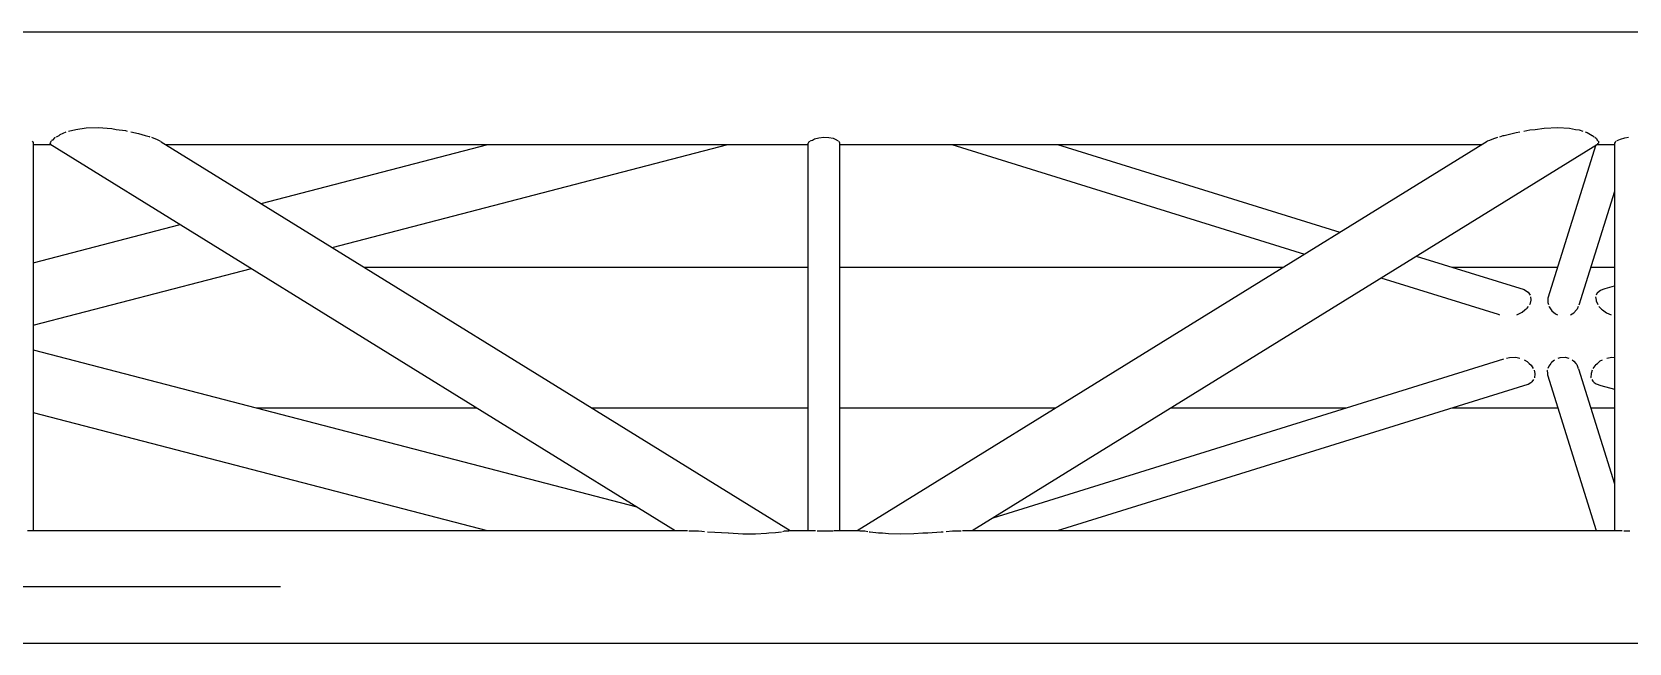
# Model space of a CAD drawing. Header units: millimetres. Extents: x 150209.93 to 150215.05, y 136675.65 to 136679.93.
# Drawn here: x 150213.6737 to 150213.789, y 136679.4129 to 136679.457 of the extents above; entities that cross this region are included whole.
import ezdxf

# ---------------------------------------------------------------- set-up
doc = ezdxf.new("R2010")
doc.units = ezdxf.units.MM
doc.header["$LTSCALE"] = 0.25
doc.linetypes.add('CENTER', pattern=[50.8, 31.75, -6.35, 6.35, -6.35])
doc.linetypes.add('XKITLINE00', pattern=[0])

# ---------------------------------------------------------------- blocks, each defined once
blk = doc.blocks.new('çatıı')
at = {"color": 8, "linetype": 'XKITLINE00'}
for p, q in [((23551.85, 19130.57), (24815.89, 19130.57)), ((23735.14, 19092.77), (23736.09, 19093.23)), ((23736.09, 19093.23), (23736.42, 19093.56)), ((23736.42, 19093.56), (23738.59, 19094.55)), ((23739.5, 19094.81), (23742.06, 19095.42)), ((23742.06, 19095.42), (23745.77, 19096.01)), ((23745.77, 19096.01), (23750.2, 19096.1)), ((23750.2, 19096.1), (23755.13, 19095.68)), ((23755.13, 19095.68), (23756.66, 19095.42)), ((23756.66, 19095.42), (23760.04, 19094.95)), ((23760.04, 19094.95), (23760.64, 19094.82)), ((23761.9, 19094.55), (23764.65, 19093.96)), ((23764.65, 19093.96), (23767.07, 19093.23)), ((23767.07, 19093.23), (23768.59, 19092.85)), ((23768.59, 19092.85), (23768.8, 19092.77)), ((24255.87, 19092.77), (24257.18, 19093.16)), ((24257.18, 19093.16), (24257.54, 19093.23)), ((24257.54, 19093.23), (24261.78, 19094.31)), ((24261.78, 19094.31), (24263.12, 19094.55)), ((24264.62, 19094.82), (24266.73, 19095.2)), ((24266.73, 19095.2), (24268.69, 19095.42)), ((24268.69, 19095.42), (24271.92, 19095.87)), ((24271.92, 19095.87), (24276.82, 19096.12)), ((24276.82, 19096.12), (24281.08, 19095.88)), ((24281.08, 19095.88), (24283.22, 19095.42)), ((24283.22, 19095.42), (24284.6, 19095.21)), ((24284.6, 19095.21), (24285.87, 19094.82)), ((24286.74, 19094.55), (24287.45, 19094.33)), ((24287.45, 19094.33), (24289.19, 19093.23)), ((24289.19, 19093.23), (24289.35, 19093.17)), ((24289.35, 19093.17), (24289.92, 19092.77)), ((23726.36, 19091.15), (23726.68, 19090.62)), ((23726.68, 19090.62), (23726.68, 18950.57)), ((23726.68, 19089.97), (23733.06, 19089.97)), ((23732.69, 19090.26), (23732.66, 19090.22)), ((23732.66, 19090.22), (23958.41, 18950.57)), ((23732.89, 19090.46), (23732.75, 19090.32)), ((23733.15, 19091.12), (23732.78, 19090.71)), ((23732.78, 19090.71), (23732.89, 19090.46)), ((23733.46, 19091.46), (23733.27, 19091.26)), ((23733.46, 19091.46), (23733.69, 19091.56)), ((23734.57, 19092.5), (23733.69, 19091.56)), ((23734.57, 19092.5), (23734.71, 19092.57)), ((23769.36, 19092.57), (23771.47, 19091.79)), ((23771.47, 19091.79), (23771.87, 19091.56)), ((23771.87, 19091.56), (23772.42, 19091.26)), ((23772.66, 19091.12), (23772.94, 19090.97)), ((23772.94, 19090.97), (23999.9, 18950.57)), ((23774.54, 19089.97), (24006.27, 19089.97)), ((23808.97, 19068.68), (23890.74, 19089.97)), ((23834.61, 19052.82), (23977.3, 19089.97)), ((24006.27, 19090.4), (24006.34, 19090.46)), ((24006.27, 19090.4), (24006.27, 18950.57)), ((24006.55, 19090.88), (24006.34, 19090.46)), ((24006.55, 19090.88), (24006.93, 19091.12)), ((24007.15, 19091.26), (24007.37, 19091.4)), ((24007.37, 19091.4), (24007.85, 19091.56)), ((24007.85, 19091.56), (24008.63, 19091.96)), ((24008.63, 19091.96), (24010.22, 19092.41)), ((24010.22, 19092.41), (24011.98, 19092.61)), ((24011.98, 19092.61), (24013.74, 19092.53)), ((24013.74, 19092.53), (24015.33, 19092.19)), ((24015.33, 19092.19), (24016.59, 19091.62)), ((24016.59, 19091.62), (24016.66, 19091.56)), ((24016.66, 19091.56), (24017.17, 19091.26)), ((24017.4, 19091.12), (24017.67, 19090.58)), ((24017.67, 19090.58), (24017.67, 18950.57)), ((24017.67, 19089.97), (24249.37, 19089.97)), ((24024.02, 18950.57), (24251.34, 19091.19)), ((24058.15, 19089.97), (24185.38, 19050.39)), ((24065.56, 18950.57), (24291.13, 19090.11)), ((24096.3, 19089.97), (24198.15, 19058.29)), ((24251.5, 19091.26), (24252.34, 19091.56)), ((24252.34, 19091.56), (24253.71, 19092.14)), ((24253.71, 19092.14), (24255.16, 19092.57)), ((24290.59, 19089.78), (24273.3, 19034.49)), ((24290.21, 19092.57), (24290.79, 19092.16)), ((24290.79, 19092.16), (24290.99, 19091.56)), ((24290.91, 19089.97), (24297.26, 19089.97)), ((24290.99, 19091.56), (24291.43, 19091.26)), ((24291.13, 19090.11), (24291.28, 19090.26)), ((24291.34, 19090.32), (24291.48, 19090.46)), ((24291.48, 19091.12), (24291.48, 19090.46)), ((24297.33, 19090.47), (24297.26, 19090.39)), ((24297.26, 19090.39), (24297.26, 18950.57)), ((24297.5, 19090.85), (24297.33, 19090.47)), ((24297.5, 19090.85), (24297.89, 19091.12)), ((24298.1, 19091.26), (24298.26, 19091.37)), ((24298.26, 19091.37), (24298.84, 19091.58)), ((24298.84, 19091.58), (24299.49, 19091.93)), ((24299.49, 19091.93), (24301.06, 19092.4)), ((24301.06, 19092.4), (24302.31, 19092.56)), ((24297.26, 19073), (24284.44, 19032)), ((23726.68, 19047.25), (23779.77, 19061.08)), ((24225.79, 19049.69), (24264.73, 19037.57)), ((23726.68, 19024.71), (23805.42, 19045.21)), ((23846.16, 19045.67), (24006.27, 19045.67)), ((24017.67, 19045.67), (24177.76, 19045.67)), ((24213.02, 19041.79), (24255.26, 19028.65)), ((24238.69, 19045.67), (24276.79, 19045.67)), ((24288.71, 19045.67), (24297.26, 19045.67)), ((24264.73, 19037.57), (24265.58, 19037)), ((24265.58, 19037), (24266.13, 19036.65)), ((24266.13, 19036.65), (24266.89, 19035.51)), ((24291.05, 19036.43), (24290.66, 19035.51)), ((24291.05, 19036.43), (24291.77, 19037.01)), ((24291.77, 19037.01), (24292.23, 19037.43)), ((24292.23, 19037.43), (24293.96, 19038.02)), ((24293.96, 19038.02), (24297.26, 19038.88)), ((24262.04, 19028.47), (24264.03, 19029.41)), ((24264.03, 19029.41), (24264.98, 19030.25)), ((24264.98, 19030.25), (24265.6, 19030.73)), ((24266.17, 19031.52), (24265.6, 19030.73)), ((24266.69, 19032.25), (24266.62, 19032.14)), ((24267.06, 19033.79), (24266.69, 19032.25)), ((24267.01, 19034.94), (24267.09, 19033.87)), ((24267.09, 19033.87), (24267.06, 19033.79)), ((24273.26, 19033.8), (24273.21, 19032.9)), ((24273.21, 19032.9), (24273.43, 19032.15)), ((24273.3, 19034.49), (24273.26, 19033.8)), ((24273.62, 19031.52), (24273.68, 19031.32)), ((24273.68, 19031.32), (24274.41, 19030.26)), ((24274.41, 19030.26), (24274.64, 19029.91)), ((24274.64, 19029.91), (24276.01, 19028.8)), ((24283.57, 19030.26), (24282.67, 19029.24)), ((24283.8, 19030.51), (24283.57, 19030.26)), ((24284.23, 19031.52), (24283.8, 19030.51)), ((24290.5, 19034.95), (24290.66, 19033.8)), ((24290.66, 19033.8), (24290.65, 19033.56)), ((24290.65, 19033.56), (24291.23, 19032.15)), ((24291.69, 19031.53), (24292.65, 19030.46)), ((24292.65, 19030.46), (24292.96, 19030.26)), ((24292.96, 19030.26), (24294.37, 19029.2)), ((24255.26, 19028.65), (24255.86, 19028.49)), ((24276.01, 19028.8), (24276.77, 19028.49)), ((24281.38, 19028.49), (24282.67, 19029.24)), ((24294.37, 19029.2), (24296.13, 19028.49)), ((23726.68, 19015.89), (23944.55, 18959.15)), ((24073.06, 18955.22), (24257.35, 19012.55)), ((24258.36, 19012.82), (24259.46, 19013.11)), ((24259.46, 19013.11), (24261.71, 19013.14)), ((24261.71, 19013.14), (24263.1, 19012.82)), ((24264.75, 19012.18), (24265.76, 19011.66)), ((24274.58, 19011.37), (24275.63, 19012.18)), ((24276.97, 19012.82), (24277.66, 19013.07)), ((24277.66, 19013.07), (24279.44, 19013.16)), ((24279.44, 19013.16), (24280.79, 19012.82)), ((24282.01, 19012.18), (24282.62, 19011.8)), ((24292.14, 19011.82), (24292.92, 19012.18)), ((24294.5, 19012.82), (24296.31, 19013.17)), ((24296.31, 19013.17), (24297.26, 19013.12)), ((24265.76, 19011.66), (24266.51, 19010.93)), ((24266.51, 19010.93), (24267.24, 19010.31)), ((24267.24, 19010.31), (24268, 19009.12)), ((24268.27, 19008.52), (24268.49, 19007.34)), ((24268.56, 19007.12), (24268.38, 19005.69)), ((24268.49, 19007.34), (24268.56, 19007.12)), ((24273.11, 19008.52), (24273.06, 19008.38)), ((24273.06, 19008.38), (24273.09, 19007.34)), ((24273.09, 19007.34), (24273.09, 19006.76)), ((24273.09, 19006.76), (24290.67, 18950.57)), ((24273.57, 19009.97), (24273.3, 19009.12)), ((24274.27, 19010.93), (24273.57, 19009.97)), ((24274.58, 19011.37), (24274.27, 19010.93)), ((24282.62, 19011.8), (24283.33, 19010.93)), ((24283.33, 19010.93), (24283.71, 19010.49)), ((24283.71, 19010.49), (24284.23, 19009.12)), ((24284.29, 19008.95), (24297.26, 18967.49)), ((24288.85, 19007.34), (24288.78, 19005.81)), ((24289.22, 19008.52), (24288.85, 19007.34)), ((24290.54, 19010.51), (24289.47, 19009.12)), ((24290.54, 19010.51), (24291.11, 19010.93)), ((24291.11, 19010.93), (24292.14, 19011.82)), ((24096.31, 18950.57), (24266.09, 19003.4)), ((24266.09, 19003.4), (24267.1, 19004.07)), ((24267.1, 19004.07), (24267.48, 19004.31)), ((24268.06, 19005.15), (24267.48, 19004.31)), ((24288.78, 19005.81), (24288.84, 19005.69)), ((24289.11, 19005.15), (24289.44, 19004.47)), ((24289.44, 19004.47), (24289.97, 19004.07)), ((24289.97, 19004.07), (24290.65, 19003.5)), ((24290.65, 19003.5), (24292.39, 19002.95)), ((24292.39, 19002.95), (24297.26, 19001.68)), ((23807.36, 18994.87), (23886.8, 18994.87)), ((23928.28, 18994.87), (24006.27, 18994.87)), ((24017.67, 18994.87), (24095.64, 18994.87)), ((24137.17, 18994.87), (24200.53, 18994.87)), ((24238.7, 18994.87), (24276.81, 18994.87)), ((24288.7, 18994.87), (24297.26, 18994.87)), ((23726.68, 18993.26), (23890.57, 18950.57)), ((23724.62, 18950.57), (23962.85, 18950.57)), ((23961.37, 18950.57), (23961.54, 18950.6)), ((23961.54, 18950.6), (23962.34, 18950.57)), ((23963.23, 18950.55), (23964.09, 18950.53)), ((23964.09, 18950.53), (23966.83, 18950.47)), ((23966.83, 18950.47), (23967.92, 18950.36)), ((23967.92, 18950.36), (23968.96, 18950.28)), ((23970.05, 18950.19), (23972.65, 18949.99)), ((23972.65, 18949.99), (23977.48, 18949.73)), ((23977.48, 18949.73), (23977.6, 18949.72)), ((23977.6, 18949.72), (23982.72, 18949.43)), ((23982.72, 18949.43), (23987.36, 18949.39)), ((23987.36, 18949.39), (23991.28, 18949.6)), ((23991.28, 18949.6), (23992.14, 18949.73)), ((23992.14, 18949.73), (23994.53, 18949.9)), ((23994.53, 18949.9), (23996.72, 18950.19)), ((23997.16, 18950.28), (23997.83, 18950.47)), ((23997.83, 18950.47), (23998.71, 18950.5)), ((23998.71, 18950.5), (23999.34, 18950.55)), ((23999.45, 18950.57), (24009.04, 18950.57)), ((23999.75, 18950.6), (23999.8, 18950.57)), ((24009.54, 18950.55), (24010.22, 18950.54)), ((24010.22, 18950.54), (24011.98, 18950.52)), ((24011.98, 18950.52), (24013.74, 18950.53)), ((24013.74, 18950.53), (24015.33, 18950.55)), ((24015.57, 18950.57), (24024.81, 18950.57)), ((24016.59, 18950.59), (24016.66, 18950.59)), ((24024.98, 18950.55), (24026.54, 18950.49)), ((24026.54, 18950.49), (24026.74, 18950.48)), ((24026.74, 18950.48), (24027.84, 18950.28)), ((24028.35, 18950.18), (24028.69, 18950.12)), ((24028.69, 18950.12), (24031.73, 18949.83)), ((24031.73, 18949.83), (24033.17, 18949.76)), ((24033.17, 18949.76), (24035.35, 18949.53)), ((24035.35, 18949.53), (24039.64, 18949.41)), ((24039.64, 18949.41), (24044.5, 18949.53)), ((24044.5, 18949.53), (24047.69, 18949.76)), ((24047.69, 18949.76), (24049.57, 18949.83)), ((24049.57, 18949.83), (24054.33, 18950.12)), ((24054.33, 18950.12), (24055.01, 18950.18)), ((24056.08, 18950.28), (24058.38, 18950.48)), ((24058.38, 18950.48), (24058.69, 18950.49)), ((24058.69, 18950.49), (24061.55, 18950.55)), ((24061.99, 18950.57), (24300.12, 18950.57)), ((24300.61, 18950.55), (24301.06, 18950.54)), ((24301.06, 18950.54), (24302.82, 18950.52)), ((23551.87, 18909.97), (24815.89, 18909.97))]:
    blk.add_line(p, q, dxfattribs=at)
at = {"color": 8, "linetype": 'CENTER'}
blk.add_line((24815.89, 18930.27), (23430, 18930.27), dxfattribs=at)

msp = doc.modelspace()

# ---------------------------------------------------------------- block references
at = {"xscale": 0.0002000170049888334, "yscale": 0.0002000170049888334, "zscale": 0.0002000170049888334}
msp.add_blockref('çatıı', (150208.92807, 136675.63059), dxfattribs=at)

doc.saveas('drawing.dxf')
